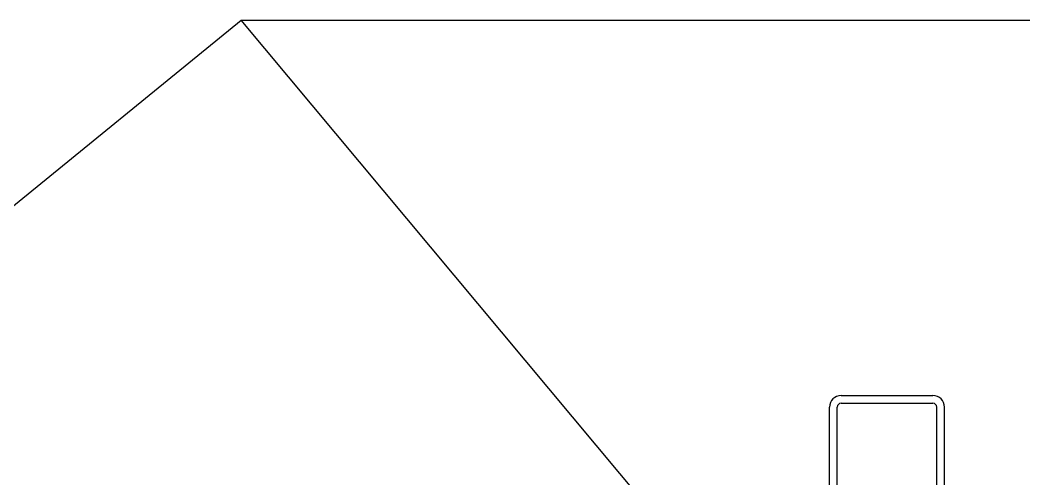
# Model space of a CAD drawing. Extents: x 443 to 1217, y -1921 to -677.
# Drawn here: x 552.5 to 587.64, y -1553.85 to -1537.89 of the extents above; entities that cross this region are included whole.
import ezdxf

# ---------------------------------------------------------------- set-up
doc = ezdxf.new("R2010")
doc.units = 0
doc.header["$MEASUREMENT"] = 0
doc.layers.get('0').update_dxf_attribs({"linetype": 'CONTINUOUS'})
doc.layers.add('3', color=8, linetype='CONTINUOUS')

msp = doc.modelspace()

# ---------------------------------------------------------------- linework, layer by layer
at = {"color": 7, "linetype": 'Continuous'}
for p, q in [((536.046, -1557.549), (560.181, -1537.888)), ((560.181, -1537.888), (587.636, -1537.888)), ((579.027, -1560.432), (560.181, -1537.888))]:
    msp.add_line(p, q, dxfattribs=at)
at = {"layer": '3', "color": 3, "linetype": 'Continuous'}
for p, q in [((581.068, -1550.951), (584.265, -1550.951)), ((580.668, -1554.987), (580.668, -1551.35)), ((580.935, -1554.987), (580.935, -1551.35)), ((581.068, -1551.217), (584.265, -1551.217)), ((584.398, -1554.987), (584.398, -1551.35)), ((584.664, -1554.987), (584.664, -1551.35))]:
    msp.add_line(p, q, dxfattribs=at)
for centre, radius, start, end in [((581.068, -1551.35), 0.4, 90, 180), ((584.265, -1551.35), 0.4, 0, 90), ((581.068, -1551.35), 0.133, 90, 180), ((584.265, -1551.35), 0.133, 0, 90)]:
    msp.add_arc(centre, radius, start, end, dxfattribs=at)

doc.saveas('drawing.dxf')
